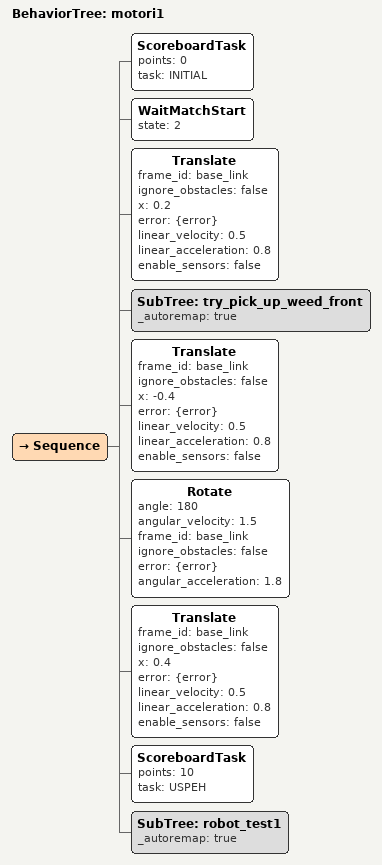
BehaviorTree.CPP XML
<?xml version="1.0" encoding="UTF-8"?>
<root BTCPP_format="4">
  <BehaviorTree ID="motori1">
    <Sequence>
      <ScoreboardTask points="0"
                      task="INITIAL"/>
      <WaitMatchStart state="2"/>
      <Translate frame_id="base_link"
                 ignore_obstacles="false"
                 x="0.2"
                 error="{error}"
                 linear_velocity="0.5"
                 linear_acceleration="0.8"
                 enable_sensors="false"/>
      <SubTree ID="try_pick_up_weed_front"
               _autoremap="true"/>
      <Translate frame_id="base_link"
                 ignore_obstacles="false"
                 x="-0.4"
                 error="{error}"
                 linear_velocity="0.5"
                 linear_acceleration="0.8"
                 enable_sensors="false"/>
      <Rotate angle="180"
              angular_velocity="1.5"
              frame_id="base_link"
              ignore_obstacles="false"
              error="{error}"
              angular_acceleration="1.8"/>
      <Translate frame_id="base_link"
                 ignore_obstacles="false"
                 x="0.4"
                 error="{error}"
                 linear_velocity="0.5"
                 linear_acceleration="0.8"
                 enable_sensors="false"/>
      <ScoreboardTask points="10"
                      task="USPEH"/>
      <SubTree ID="robot_test1"
               _autoremap="true"/>
    </Sequence>
  </BehaviorTree>

</root>
